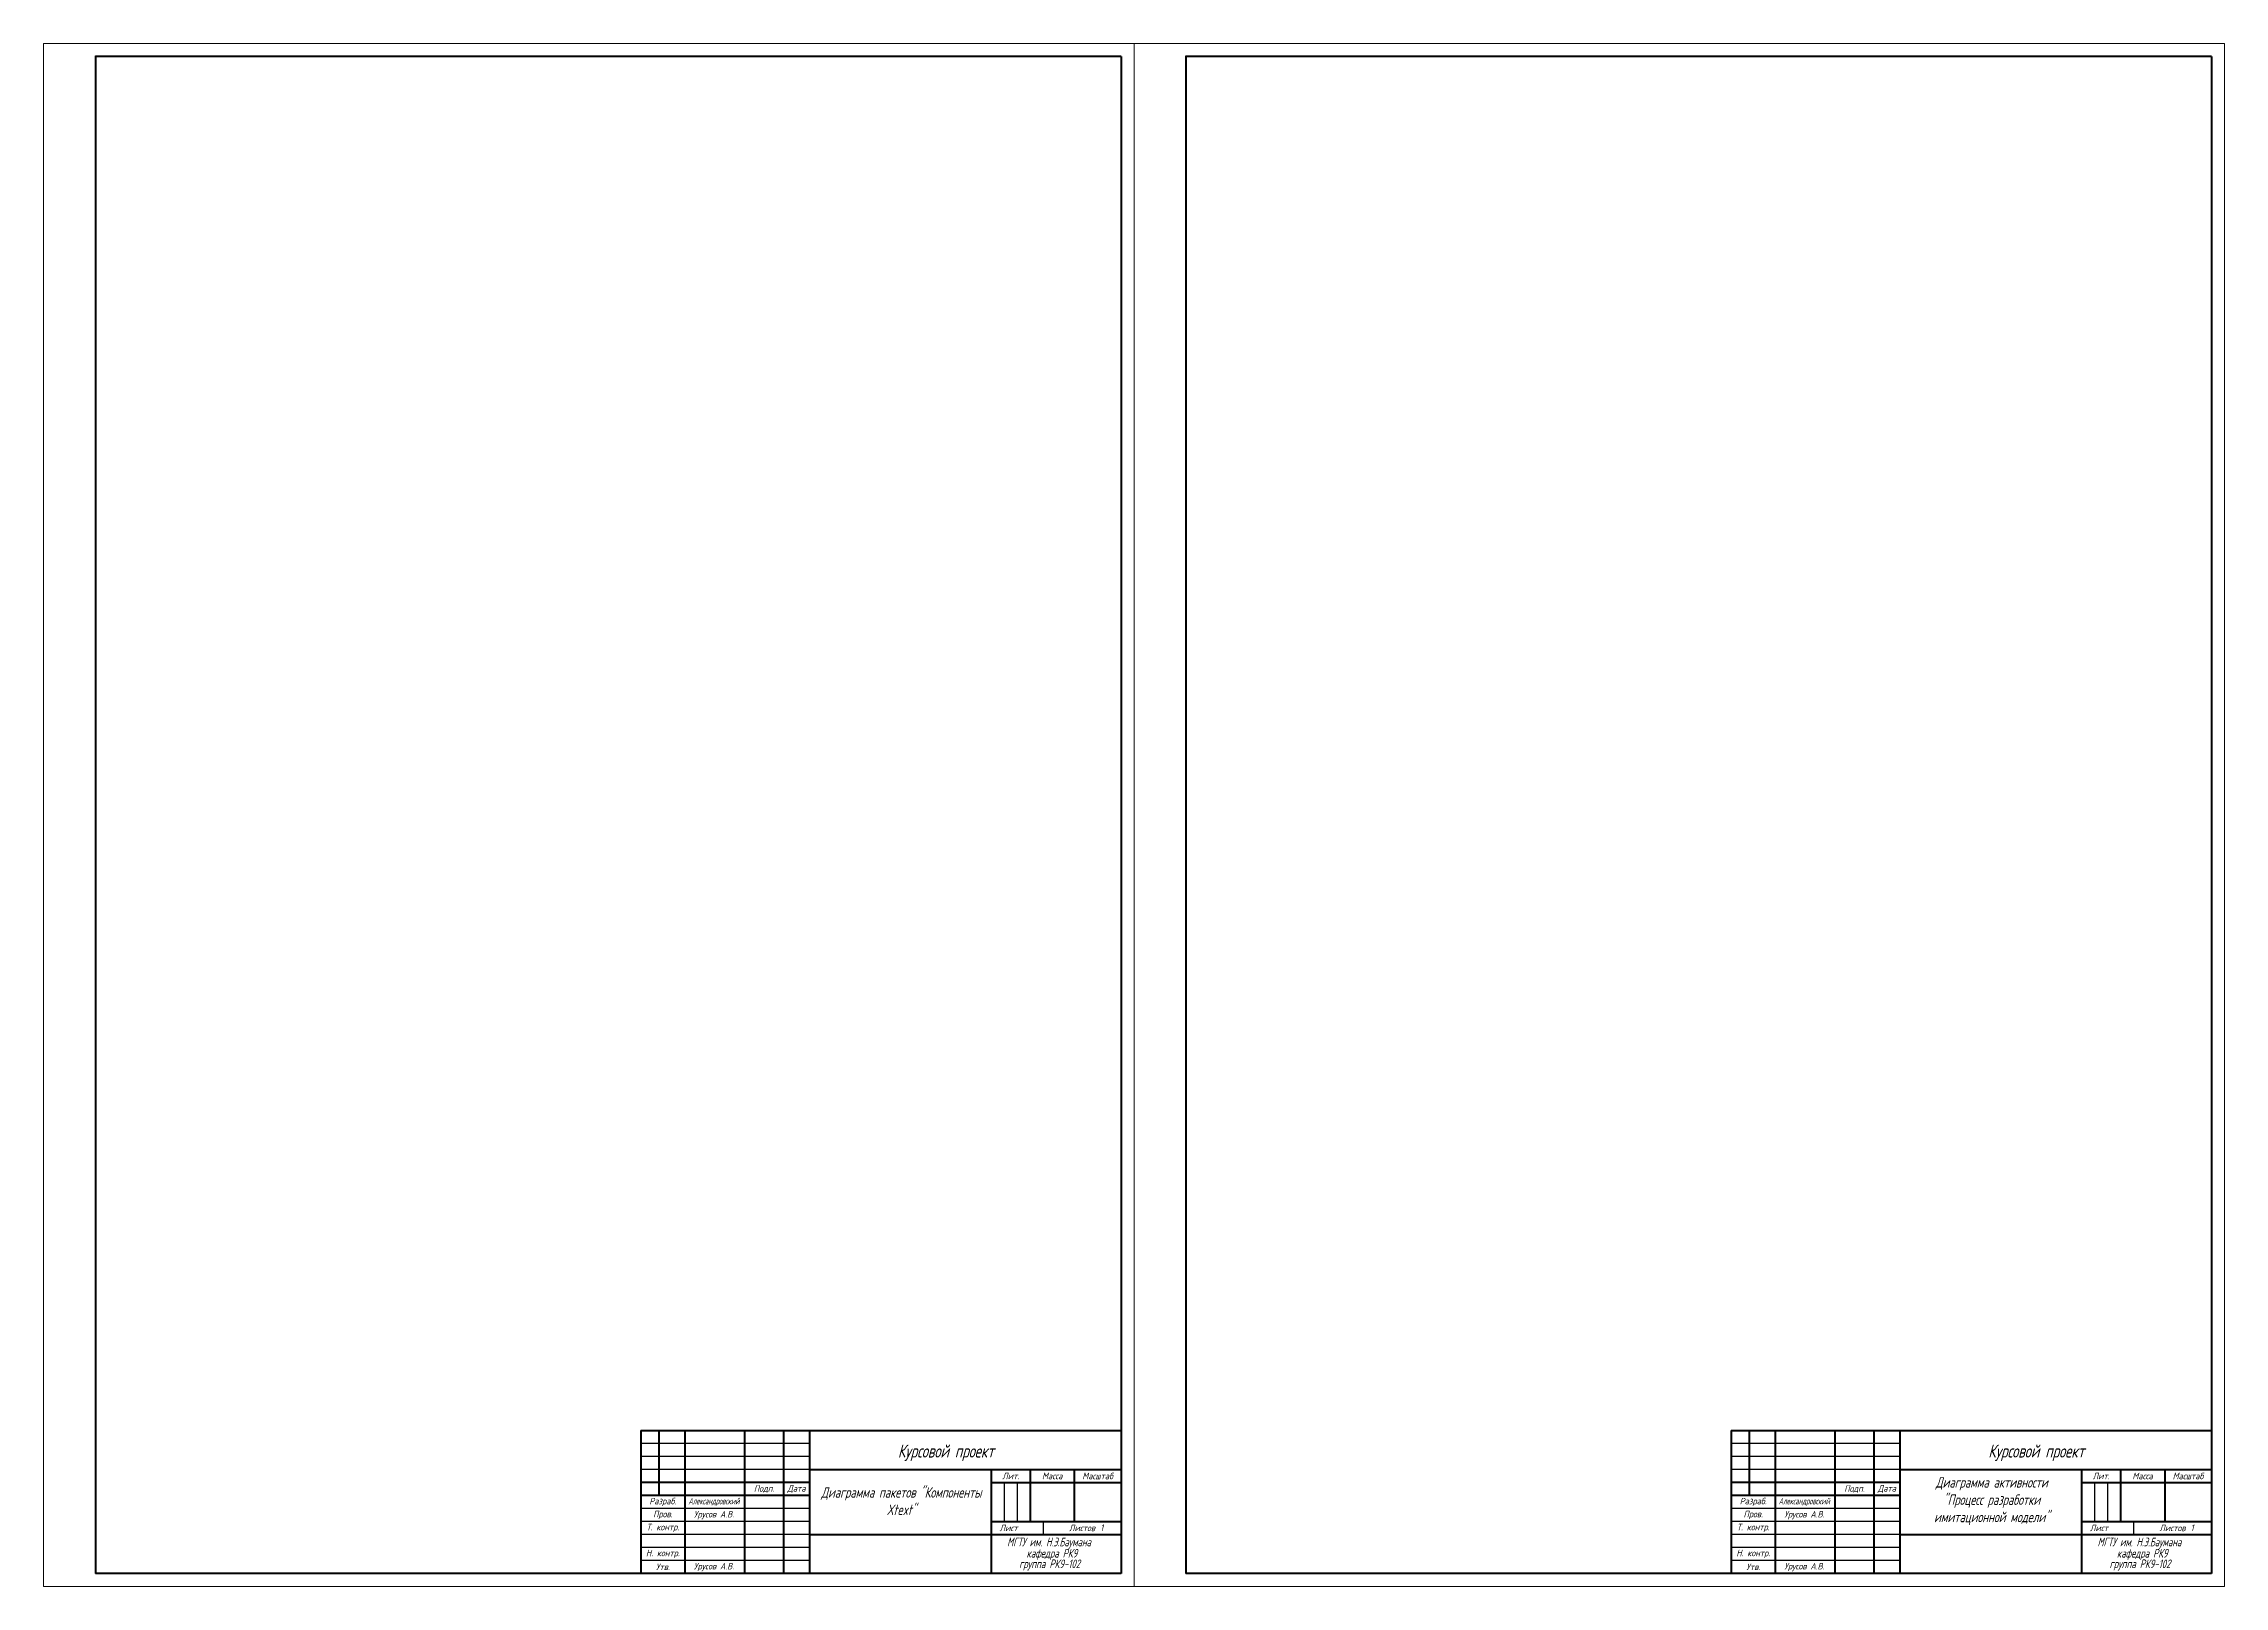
# Model space of a CAD drawing. Header units: millimetres. Extents: x 2644 to 3484, y -1486 to 768.
# Drawn here: x 2644 to 3484, y 174 to 768 of the extents above; entities that cross this region are included whole.
import ezdxf
from ezdxf.enums import TextEntityAlignment as Align

# ---------------------------------------------------------------- set-up
doc = ezdxf.new("R2010")
doc.units = ezdxf.units.MM
doc.layers.get('0').update_dxf_attribs({"lineweight": 30})
doc.layers.add('format', color=7, linetype='Continuous', lineweight=80)
doc.styles.add('стиль1', font='CS_Gost2304.shx', dxfattribs={"width": 0.9, "oblique": 15})

msp = doc.modelspace()

# ---------------------------------------------------------------- linework, layer by layer
at = {"color": 7, "lineweight": 0}
for p, q in [((2644.03, 173.92), (2644.03, 767.92)), ((3064.03, 173.92), (3064.03, 767.92))]:
    msp.add_line(p, q, dxfattribs=at)
for p, q in [((2939.03, 228.92), (2874.03, 228.92)), ((3359.03, 228.92), (3294.03, 228.92)), ((2939.03, 223.92), (2874.03, 223.92)), ((2939.03, 218.92), (2874.03, 218.92)), ((3359.03, 223.92), (3294.03, 223.92)), ((3359.03, 218.92), (3294.03, 218.92)), ((3014.03, 213.92), (3014.03, 198.92)), ((3019.03, 213.92), (3019.03, 198.92)), ((3434.03, 213.92), (3434.03, 198.92)), ((3439.03, 213.92), (3439.03, 198.92)), ((2939.03, 203.92), (2874.03, 203.92)), ((3359.03, 203.92), (3294.03, 203.92)), ((2939.03, 198.92), (2874.03, 198.92)), ((2939.03, 193.92), (2874.03, 193.92)), ((3029.03, 198.92), (3029.03, 193.92)), ((3359.03, 198.92), (3294.03, 198.92)), ((3359.03, 193.92), (3294.03, 193.92)), ((3449.03, 198.92), (3449.03, 193.92)), ((2939.03, 188.92), (2874.03, 188.92)), ((3359.03, 188.92), (3294.03, 188.92)), ((2939.03, 183.92), (2874.03, 183.92)), ((3359.03, 183.92), (3294.03, 183.92))]:
    msp.add_line(p, q)
for points in [[(2854.03, 767.92), (2644.03, 767.92)], [(3064.03, 470.92), (3064.03, 767.92), (2854.03, 767.92)], [(3274.03, 767.92), (3064.03, 767.92)], [(3484.03, 470.92), (3484.03, 767.92), (3274.03, 767.92)], [(2644.03, 173.92), (3064.03, 173.92), (3064.03, 470.92)], [(3064.03, 173.92), (3484.03, 173.92), (3484.03, 470.92)]]:
    msp.add_lwpolyline(points, dxfattribs=at)
at = {"lineweight": 5}
for points in [[(2644.03, 383.92), (2644.03, 173.92), (2941.03, 173.92)], [(3064.03, 383.92), (3064.03, 173.92), (3361.03, 173.92)]]:
    msp.add_lwpolyline(points, dxfattribs=at)
at = {"layer": 'format'}
for p, q in [((2664.03, 763.22), (2664.03, 178.92)), ((3059.03, 762.92), (2664.03, 762.92)), ((3059.03, 762.92), (3059.03, 178.92)), ((3084.03, 763.22), (3084.03, 178.92)), ((3479.03, 762.92), (3084.03, 762.92)), ((3479.03, 762.92), (3479.03, 178.92)), ((2874.03, 233.92), (2874.03, 178.92)), ((2874.03, 233.92), (3059.03, 233.92)), ((2881.03, 233.92), (2881.03, 208.92)), ((2891.03, 233.92), (2891.03, 178.92)), ((2914.03, 233.92), (2914.03, 178.92)), ((2929.03, 233.92), (2929.03, 178.92)), ((2939.03, 233.92), (2939.03, 178.92)), ((3059.03, 233.92), (3059.03, 178.92)), ((3294.03, 233.92), (3294.03, 178.92)), ((3294.03, 233.92), (3479.03, 233.92)), ((3301.03, 233.92), (3301.03, 208.92)), ((3311.03, 233.92), (3311.03, 178.92)), ((3334.03, 233.92), (3334.03, 178.92)), ((3349.03, 233.92), (3349.03, 178.92)), ((3359.03, 233.92), (3359.03, 178.92)), ((3479.03, 233.92), (3479.03, 178.92)), ((2939.03, 218.92), (3059.03, 218.92)), ((3009.03, 218.92), (3009.03, 178.92)), ((3024.03, 218.92), (3024.03, 198.92)), ((3041.03, 218.92), (3041.03, 198.92)), ((3359.03, 218.92), (3479.03, 218.92)), ((3429.03, 218.92), (3429.03, 178.92)), ((3444.03, 218.92), (3444.03, 198.92)), ((3461.03, 218.92), (3461.03, 198.92)), ((2939.03, 213.92), (2874.03, 213.92)), ((3009.03, 213.92), (3059.03, 213.92)), ((3359.03, 213.92), (3294.03, 213.92)), ((3429.03, 213.92), (3479.03, 213.92)), ((2939.03, 208.92), (2874.03, 208.92)), ((3359.03, 208.92), (3294.03, 208.92)), ((2939.03, 193.92), (3059.03, 193.92)), ((3009.03, 198.92), (3059.03, 198.92)), ((3359.03, 193.92), (3479.03, 193.92)), ((3429.03, 198.92), (3479.03, 198.92)), ((3059.03, 178.92), (2664.03, 178.92)), ((3059.03, 178.92), (2874.03, 178.92)), ((3479.03, 178.92), (3084.03, 178.92)), ((3479.03, 178.92), (3294.03, 178.92))]:
    msp.add_line(p, q, dxfattribs=at)

# ---------------------------------------------------------------- texts
at = {"lineweight": 25, "style": 'стиль1', "oblique": 15}
for s, height, width, p in [('Курсовой проект', 5, 0.9, (2973.09, 223.52)), ('Курсовой проект', 5, 0.9, (3393.09, 223.52)), ('МГТУ им. Н.Э.Баумана', 3.3333, 0.8, (3015.16, 189.34)), ('кафедра РК9', 3.3333, 0.9, (3022.62, 185)), ('МГТУ им. Н.Э.Баумана', 3.3333, 0.8, (3435.16, 189.34)), ('кафедра РК9', 3.3333, 0.9, (3442.62, 185)), ('группа РК9-102', 3.3333, 0.9, (3019.79, 180.93)), ('группа РК9-102', 3.3333, 0.9, (3439.79, 180.93))]:
    msp.add_text(s, height=height, dxfattribs=dict(at, width=width)).set_placement(p)
at = {"lineweight": 25, "char_height": 4, "width": 66.1939, "attachment_point": 5, "style": 'стиль1'}
for s, insert in [('{Диаграмма пакетов "Компоненты Xtext"}', (2974.42, 206.75)), ('{Диаграмма активности\\P"Процесс разработки имитационной модели"}', (3394.42, 206.75))]:
    msp.add_mtext(s, dxfattribs=dict(at, insert=insert))
at = {"layer": 'format', "lineweight": -3, "style": 'стиль1', "oblique": 15}
for s, p in [('Подп.', (2921.53, 211.42)), ('Дата', (2934.03, 211.42)), ('Лит.', (3016.53, 216.42)), ('Масса', (3032.53, 216.42)), ('Масштаб', (3050.03, 216.42)), ('Подп.', (3341.53, 211.42)), ('Дата', (3354.03, 211.42)), ('Лит.', (3436.53, 216.42)), ('Масса', (3452.53, 216.42)), ('Масштаб', (3470.03, 216.42)), ('Разраб.', (2882.53, 206.42)), ('Пров.', (2882.53, 201.42)), ('Урусов А.В.', (2902.22, 201.35)), ('Разраб.', (3302.53, 206.42)), ('Пров.', (3302.53, 201.42)), ('Урусов А.В.', (3322.22, 201.35)), ('Т. контр.', (2882.53, 196.42)), ('Лист', (3015.74, 196.42)), ('Листов', (3044.03, 196.42)), ('1', (3051.63, 196.53)), ('Т. контр.', (3302.53, 196.42)), ('Лист', (3435.74, 196.42)), ('Листов', (3464.03, 196.42)), ('1', (3471.63, 196.53)), ('Н. контр.', (2882.53, 186.42)), ('Н. контр.', (3302.53, 186.42)), ('Утв.', (2882.53, 181.42)), ('Урусов А.В.', (2902.22, 181.35)), ('Утв.', (3302.53, 181.42)), ('Урусов А.В.', (3322.22, 181.35))]:
    msp.add_text(s, height=2.5, dxfattribs=at).set_placement(p, align=Align.MIDDLE)
at = {"layer": 'format', "lineweight": -3, "style": 'стиль1', "oblique": 15, "width": 0.75}
for p in [(2902.22, 206.42), (3322.22, 206.42)]:
    msp.add_text('Александровский', height=2.5, dxfattribs=at).set_placement(p, align=Align.MIDDLE)

doc.saveas('drawing.dxf')
